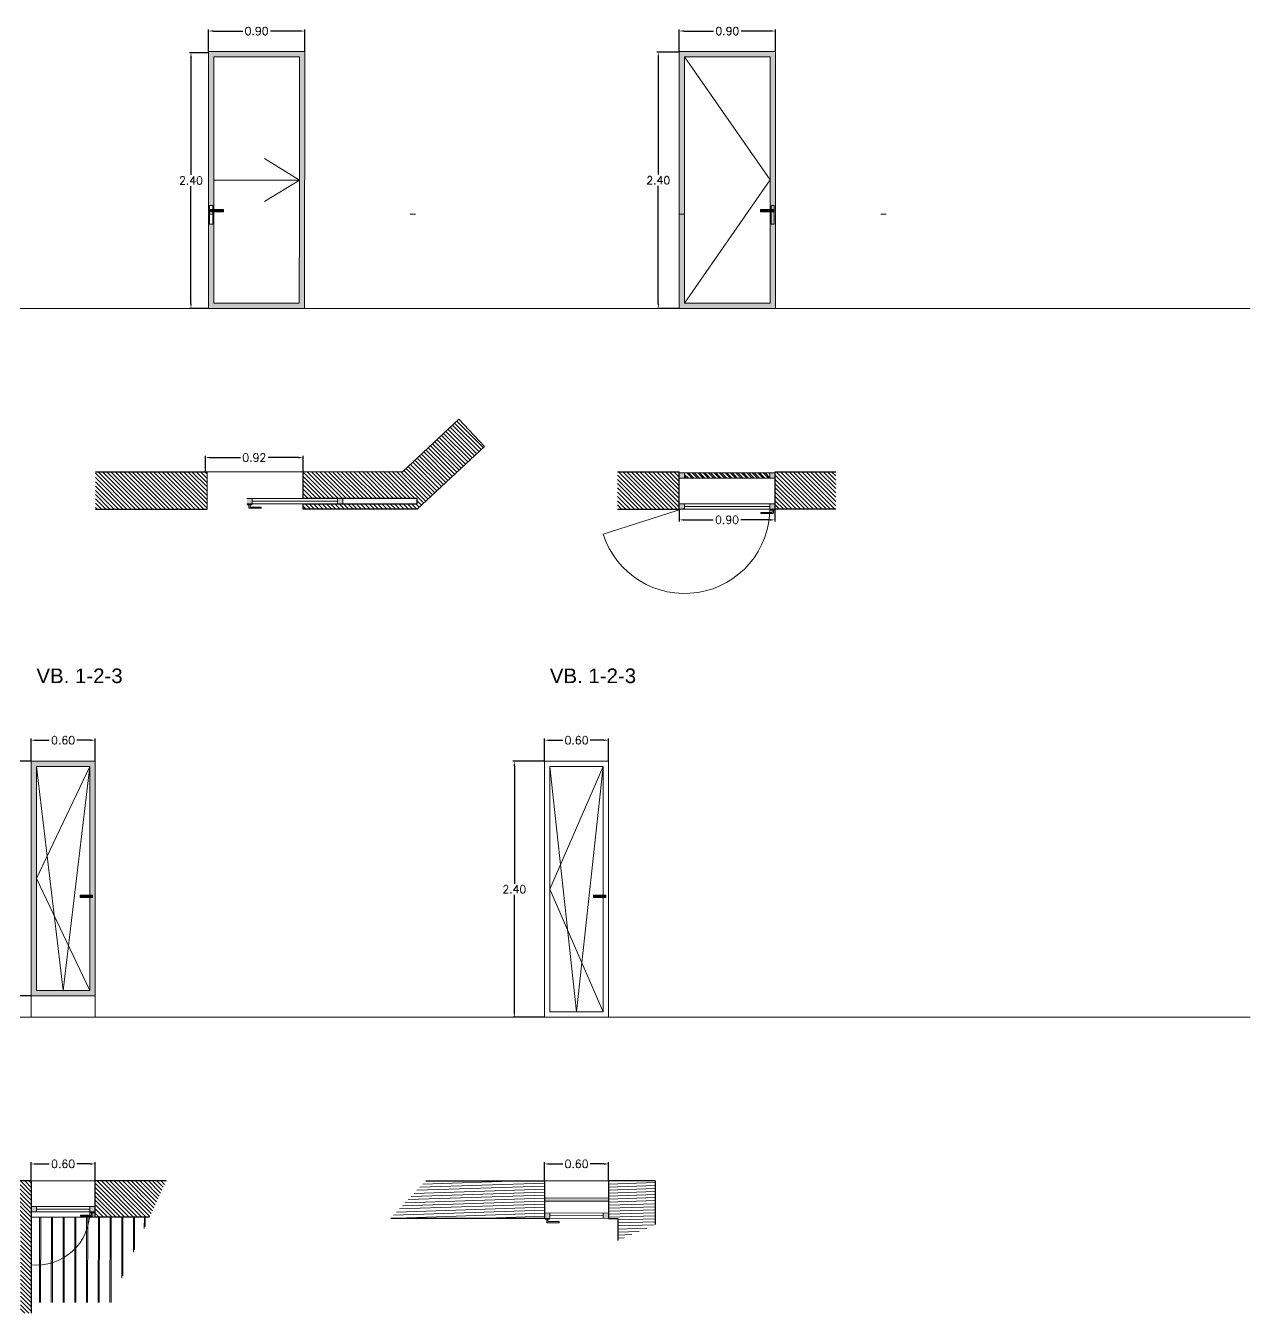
# Model space of a CAD drawing. Header units: millimetres. Extents: x 51 to 284, y 32 to 237.
# Drawn here: x 95.35 to 106.83, y 164.33 to 176.4 of the extents above; entities that cross this region are included whole.
import ezdxf

# ---------------------------------------------------------------- set-up
doc = ezdxf.new("R2010")
doc.units = ezdxf.units.MM
for name, color, linetype, lineweight in [('A_Hatch03', 253, 'Continuous', 13), ('A_Nsc02', 5, 'Continuous', 9), ('detalle', 6, 'Continuous', 5), ('FUSTERIA', 2, 'Continuous', 15), ('MUR', 5, 'Continuous', 25), ('PROYECTADO', 1, 'Continuous', 18), ('somb. Muro', 251, 'Continuous', 15), ('sombreado', 253, 'Continuous', 13)]:
    doc.layers.add(name, color=color, linetype=linetype, lineweight=lineweight)
doc.layers.add('SS_VEGETACION', color=7, linetype='Continuous', true_color=0x8ba14f)
doc.styles.add('ROMANS', font='romans.shx')
doc.styles.get("Standard").update_dxf_attribs({"font": 'arial.ttf'})
doc.dimstyles.new('martacota1', dxfattribs={"dimscale": 0.3, "dimtxt": 0.15, "dimasz": 0.15, "dimexe": 0.05, "dimexo": 0, "dimgap": 0.05, "dimtad": 0, "dimtih": 1, "dimtoh": 1, "dimzin": 0, "dimdsep": 46, "dimtxsty": 'ROMANS', "dimcen": 0.05, "dimclrt": 7, "dimadec": 0, "dimazin": 0, "dimtfac": 0.1, "dimtix": 1, "dimtmove": 1, "dimatfit": 3, "dimfxl": 1, "dimtolj": 1, "dimtzin": 1, "dimarcsym": 0})
pattern_1 = [(0, (31.3805, 0), (0, 6.985), [5.08, -1.905]), (90, (31.3805, 0), (-6.985, 4e-16), [5.08, -1.905])]
pattern_2 = [(0, (35.7906, 0), (0, 6.985), [5.08, -1.905]), (90, (35.7906, 0), (-6.985, 4e-16), [5.08, -1.905])]
pattern_3 = [(1.847949, (-44.91479, 274.379633), (-0.0009112253, 0.028242804), [])]
pattern_4 = [(315, (71.485806, 300.600351), (0.01998107, 0.01998107), [])]

# ---------------------------------------------------------------- blocks, each defined once
blk = doc.blocks.new('*D231')
at = {"layer": 'Defpoints', "color": 0, "transparency": 16777216}
for p in [(97.036, 172.349), (97.036, 172.215), (97.952, 172.215)]:
    blk.add_point(p, dxfattribs=at)
at = {"layer": 'SS_VEGETACION', "color": 0, "lineweight": -2, "transparency": 16777216}
for p, q in [((97.036, 172.215), (97.036, 172.364)), ((97.081, 172.349), (97.364, 172.349)), ((97.907, 172.349), (97.623, 172.349)), ((97.952, 172.215), (97.952, 172.364))]:
    blk.add_line(p, q, dxfattribs=at)
at = {"layer": 'SS_VEGETACION', "color": 0, "transparency": 16777216}
for points in [[(97.081, 172.356), (97.081, 172.341), (97.036, 172.349)], [(97.907, 172.356), (97.907, 172.341), (97.952, 172.349)]]:
    blk.add_solid(points, dxfattribs=at)
at = {"layer": 'SS_VEGETACION', "color": 7, "transparency": 16777216, "insert": (97.494, 172.349), "char_height": 0.075, "attachment_point": 5, "style": 'ROMANS'}
blk.add_mtext('\\A1;0.92', dxfattribs=at)
blk = doc.blocks.new('*D232')
at = {"layer": 'Defpoints', "color": 0, "transparency": 16777216}
for p in [(101.476, 171.865), (102.372, 171.865), (101.476, 171.765)]:
    blk.add_point(p, dxfattribs=at)
at = {"layer": 'SS_VEGETACION', "color": 0, "lineweight": -2, "transparency": 16777216}
for p, q in [((101.476, 171.865), (101.476, 171.75)), ((102.372, 171.865), (102.372, 171.75)), ((101.521, 171.765), (101.795, 171.765)), ((102.327, 171.765), (102.053, 171.765))]:
    blk.add_line(p, q, dxfattribs=at)
at = {"layer": 'SS_VEGETACION', "color": 0, "transparency": 16777216}
for points in [[(101.521, 171.772), (101.521, 171.757), (101.476, 171.765)], [(102.327, 171.772), (102.327, 171.757), (102.372, 171.765)]]:
    blk.add_solid(points, dxfattribs=at)
at = {"layer": 'SS_VEGETACION', "color": 7, "transparency": 16777216, "insert": (101.924, 171.765), "char_height": 0.075, "attachment_point": 5, "style": 'ROMANS'}
blk.add_mtext('\\A1;0.90', dxfattribs=at)
blk = doc.blocks.new('*D268')
at = {"layer": 'Defpoints', "color": 0, "transparency": 16777216}
for p in [(97.066, 176.143), (96.901, 173.747), (97.066, 173.747)]:
    blk.add_point(p, dxfattribs=at)
at = {"layer": 'SS_VEGETACION', "color": 0, "lineweight": -2, "transparency": 16777216}
for p, q in [((97.066, 176.143), (96.886, 176.143)), ((96.901, 176.098), (96.901, 174.998)), ((96.901, 173.792), (96.901, 174.893)), ((97.066, 173.747), (96.886, 173.747))]:
    blk.add_line(p, q, dxfattribs=at)
at = {"layer": 'SS_VEGETACION', "color": 0, "transparency": 16777216}
for points in [[(96.894, 176.098), (96.909, 176.098), (96.901, 176.143)], [(96.894, 173.792), (96.909, 173.792), (96.901, 173.747)]]:
    blk.add_solid(points, dxfattribs=at)
at = {"layer": 'SS_VEGETACION', "color": 7, "transparency": 16777216, "insert": (96.901, 174.945), "char_height": 0.075, "attachment_point": 5, "style": 'ROMANS'}
blk.add_mtext('\\A1;2.40', dxfattribs=at)
blk = doc.blocks.new('*D269')
at = {"layer": 'Defpoints', "color": 0, "transparency": 16777216}
for p in [(97.967, 176.346), (97.066, 176.153), (97.967, 176.153)]:
    blk.add_point(p, dxfattribs=at)
at = {"layer": 'SS_VEGETACION', "color": 0, "lineweight": -2, "transparency": 16777216}
for p, q in [((97.066, 176.153), (97.066, 176.361)), ((97.111, 176.346), (97.387, 176.346)), ((97.922, 176.346), (97.646, 176.346)), ((97.967, 176.153), (97.967, 176.361))]:
    blk.add_line(p, q, dxfattribs=at)
at = {"layer": 'SS_VEGETACION', "color": 0, "transparency": 16777216}
for points in [[(97.111, 176.354), (97.111, 176.339), (97.066, 176.346)], [(97.922, 176.354), (97.922, 176.339), (97.967, 176.346)]]:
    blk.add_solid(points, dxfattribs=at)
at = {"layer": 'SS_VEGETACION', "color": 7, "transparency": 16777216, "insert": (97.516, 176.346), "char_height": 0.075, "attachment_point": 5, "style": 'ROMANS'}
blk.add_mtext('\\A1;0.90', dxfattribs=at)
blk = doc.blocks.new('*D270')
at = {"layer": 'Defpoints', "color": 0, "transparency": 16777216}
for p in [(101.28, 176.147), (101.476, 176.147), (101.476, 173.747)]:
    blk.add_point(p, dxfattribs=at)
at = {"layer": 'SS_VEGETACION', "color": 0, "lineweight": -2, "transparency": 16777216}
for p, q in [((101.476, 176.147), (101.265, 176.147)), ((101.28, 176.102), (101.28, 175)), ((101.28, 173.792), (101.28, 174.895)), ((101.476, 173.747), (101.265, 173.747))]:
    blk.add_line(p, q, dxfattribs=at)
at = {"layer": 'SS_VEGETACION', "color": 0, "transparency": 16777216}
for points in [[(101.273, 176.102), (101.288, 176.102), (101.28, 176.147)], [(101.273, 173.792), (101.288, 173.792), (101.28, 173.747)]]:
    blk.add_solid(points, dxfattribs=at)
at = {"layer": 'SS_VEGETACION', "color": 7, "transparency": 16777216, "insert": (101.28, 174.947), "char_height": 0.075, "attachment_point": 5, "style": 'ROMANS'}
blk.add_mtext('\\A1;2.40', dxfattribs=at)
blk = doc.blocks.new('*D271')
at = {"layer": 'Defpoints', "color": 0, "transparency": 16777216}
for p in [(102.377, 176.346), (101.476, 176.153), (102.377, 176.153)]:
    blk.add_point(p, dxfattribs=at)
at = {"layer": 'SS_VEGETACION', "color": 0, "lineweight": -2, "transparency": 16777216}
for p, q in [((101.476, 176.153), (101.476, 176.361)), ((101.521, 176.346), (101.797, 176.346)), ((102.332, 176.346), (102.056, 176.346)), ((102.377, 176.153), (102.377, 176.361))]:
    blk.add_line(p, q, dxfattribs=at)
at = {"layer": 'SS_VEGETACION', "color": 0, "transparency": 16777216}
for points in [[(101.521, 176.354), (101.521, 176.339), (101.476, 176.346)], [(102.332, 176.354), (102.332, 176.339), (102.377, 176.346)]]:
    blk.add_solid(points, dxfattribs=at)
at = {"layer": 'SS_VEGETACION', "color": 7, "transparency": 16777216, "insert": (101.927, 176.346), "char_height": 0.075, "attachment_point": 5, "style": 'ROMANS'}
blk.add_mtext('\\A1;0.90', dxfattribs=at)
blk = doc.blocks.new('*D274')
at = {"layer": 'Defpoints', "color": 0, "transparency": 16777216}
for p in [(95.403, 169.503), (95.121, 167.303), (95.403, 167.303)]:
    blk.add_point(p, dxfattribs=at)
at = {"layer": 'SS_VEGETACION', "color": 0, "lineweight": -2, "transparency": 16777216}
for p, q in [((95.403, 169.503), (95.106, 169.503)), ((95.121, 169.458), (95.121, 168.455)), ((95.121, 167.348), (95.121, 168.35)), ((95.403, 167.303), (95.106, 167.303))]:
    blk.add_line(p, q, dxfattribs=at)
at = {"layer": 'SS_VEGETACION', "color": 0, "transparency": 16777216}
for points in [[(95.113, 169.458), (95.128, 169.458), (95.121, 169.503)], [(95.113, 167.348), (95.128, 167.348), (95.121, 167.303)]]:
    blk.add_solid(points, dxfattribs=at)
at = {"layer": 'SS_VEGETACION', "color": 7, "transparency": 16777216, "insert": (95.121, 168.403), "char_height": 0.075, "attachment_point": 5, "style": 'ROMANS'}
blk.add_mtext('\\A1;2.20', dxfattribs=at)
blk = doc.blocks.new('*D275')
at = {"layer": 'Defpoints', "color": 0, "transparency": 16777216}
for p in [(96.003, 169.7), (95.403, 169.503), (96.003, 169.503)]:
    blk.add_point(p, dxfattribs=at)
at = {"layer": 'SS_VEGETACION', "color": 0, "lineweight": -2, "transparency": 16777216}
for p, q in [((95.403, 169.503), (95.403, 169.715)), ((95.448, 169.7), (95.573, 169.7)), ((95.958, 169.7), (95.832, 169.7)), ((96.003, 169.503), (96.003, 169.715))]:
    blk.add_line(p, q, dxfattribs=at)
at = {"layer": 'SS_VEGETACION', "color": 0, "transparency": 16777216}
for points in [[(95.448, 169.707), (95.448, 169.692), (95.403, 169.7)], [(95.958, 169.707), (95.958, 169.692), (96.003, 169.7)]]:
    blk.add_solid(points, dxfattribs=at)
at = {"layer": 'SS_VEGETACION', "color": 7, "transparency": 16777216, "insert": (95.703, 169.7), "char_height": 0.075, "attachment_point": 5, "style": 'ROMANS'}
blk.add_mtext('\\A1;0.60', dxfattribs=at)
blk = doc.blocks.new('*D276')
at = {"layer": 'Defpoints', "color": 0, "transparency": 16777216}
for p in [(100.214, 169.503), (99.931, 167.103), (100.214, 167.103)]:
    blk.add_point(p, dxfattribs=at)
at = {"layer": 'SS_VEGETACION', "color": 0, "lineweight": -2, "transparency": 16777216}
for p, q in [((100.214, 169.503), (99.916, 169.503)), ((99.931, 169.458), (99.931, 168.355)), ((99.931, 167.148), (99.931, 168.25)), ((100.214, 167.103), (99.916, 167.103))]:
    blk.add_line(p, q, dxfattribs=at)
at = {"layer": 'SS_VEGETACION', "color": 0, "transparency": 16777216}
for points in [[(99.924, 169.458), (99.939, 169.458), (99.931, 169.503)], [(99.924, 167.148), (99.939, 167.148), (99.931, 167.103)]]:
    blk.add_solid(points, dxfattribs=at)
at = {"layer": 'SS_VEGETACION', "color": 7, "transparency": 16777216, "insert": (99.931, 168.303), "char_height": 0.075, "attachment_point": 5, "style": 'ROMANS'}
blk.add_mtext('\\A1;2.40', dxfattribs=at)
blk = doc.blocks.new('*D277')
at = {"layer": 'Defpoints', "color": 0, "transparency": 16777216}
for p in [(100.814, 169.7), (100.214, 169.503), (100.814, 169.503)]:
    blk.add_point(p, dxfattribs=at)
at = {"layer": 'SS_VEGETACION', "color": 0, "lineweight": -2, "transparency": 16777216}
for p, q in [((100.214, 169.503), (100.214, 169.715)), ((100.259, 169.7), (100.384, 169.7)), ((100.769, 169.7), (100.643, 169.7)), ((100.814, 169.503), (100.814, 169.715))]:
    blk.add_line(p, q, dxfattribs=at)
at = {"layer": 'SS_VEGETACION', "color": 0, "transparency": 16777216}
for points in [[(100.259, 169.707), (100.259, 169.692), (100.214, 169.7)], [(100.769, 169.707), (100.769, 169.692), (100.814, 169.7)]]:
    blk.add_solid(points, dxfattribs=at)
at = {"layer": 'SS_VEGETACION', "color": 7, "transparency": 16777216, "insert": (100.514, 169.7), "char_height": 0.075, "attachment_point": 5, "style": 'ROMANS'}
blk.add_mtext('\\A1;0.60', dxfattribs=at)
blk = doc.blocks.new('*D293')
at = {"layer": 'Defpoints', "color": 0, "transparency": 16777216}
for p in [(96.003, 165.729), (95.403, 165.569), (96.003, 165.569)]:
    blk.add_point(p, dxfattribs=at)
at = {"layer": 'SS_VEGETACION', "color": 0, "lineweight": -2, "transparency": 16777216}
for p, q in [((95.403, 165.569), (95.403, 165.744)), ((95.448, 165.729), (95.573, 165.729)), ((95.958, 165.729), (95.832, 165.729)), ((96.003, 165.569), (96.003, 165.744))]:
    blk.add_line(p, q, dxfattribs=at)
at = {"layer": 'SS_VEGETACION', "color": 0, "transparency": 16777216}
for points in [[(95.448, 165.736), (95.448, 165.721), (95.403, 165.729)], [(95.958, 165.736), (95.958, 165.721), (96.003, 165.729)]]:
    blk.add_solid(points, dxfattribs=at)
at = {"layer": 'SS_VEGETACION', "color": 7, "transparency": 16777216, "insert": (95.703, 165.729), "char_height": 0.075, "attachment_point": 5, "style": 'ROMANS'}
blk.add_mtext('\\A1;0.60', dxfattribs=at)
blk = doc.blocks.new('*D294')
at = {"layer": 'Defpoints', "color": 0, "transparency": 16777216}
for p in [(100.814, 165.729), (100.214, 165.57), (100.814, 165.569)]:
    blk.add_point(p, dxfattribs=at)
at = {"layer": 'SS_VEGETACION', "color": 0, "lineweight": -2, "transparency": 16777216}
for p, q in [((100.214, 165.57), (100.214, 165.744)), ((100.259, 165.729), (100.384, 165.729)), ((100.769, 165.729), (100.643, 165.729)), ((100.814, 165.569), (100.814, 165.744))]:
    blk.add_line(p, q, dxfattribs=at)
at = {"layer": 'SS_VEGETACION', "color": 0, "transparency": 16777216}
for points in [[(100.259, 165.736), (100.259, 165.721), (100.214, 165.729)], [(100.769, 165.736), (100.769, 165.721), (100.814, 165.729)]]:
    blk.add_solid(points, dxfattribs=at)
at = {"layer": 'SS_VEGETACION', "color": 7, "transparency": 16777216, "insert": (100.514, 165.729), "char_height": 0.075, "attachment_point": 5, "style": 'ROMANS'}
blk.add_mtext('\\A1;0.60', dxfattribs=at)

msp = doc.modelspace()

# ---------------------------------------------------------------- hatches: boundary and pattern name
at = {"layer": 'A_Hatch03', "true_color": 0xe3e1dd}
h = msp.add_hatch(dxfattribs=at)
h.set_pattern_fill('ANGLE', color=254)
h.set_pattern_definition(pattern_1)
h.paths.add_polyline_path([(99.006, 176.158), (97.066, 176.153), (97.066, 173.747), (99.006, 173.747)])
h.paths.add_polyline_path([(98.956, 176.108), (98.956, 173.797), (97.116, 173.797), (97.116, 176.103)], flags=16)
h = msp.add_hatch(dxfattribs=at)
h.set_pattern_fill('ANGLE', color=254)
h.set_pattern_definition(pattern_1)
h.paths.add_polyline_path([(99.006, 176.158), (97.066, 176.153), (97.066, 173.747), (99.006, 173.747)])
h.paths.add_polyline_path([(97.116, 176.103), (98.956, 176.108), (98.956, 173.797), (97.116, 173.797)], flags=16)
h = msp.add_hatch(color=254, dxfattribs=at)
h.dxf.hatch_style = 1
h.paths.add_polyline_path([(97.066, 176.153), (97.066, 173.747), (97.966, 173.747), (97.967, 176.155)])
h.paths.add_polyline_path([(97.917, 176.105), (97.917, 174.653), (97.916, 173.798), (97.917, 173.797), (97.116, 173.797), (97.116, 174.653), (97.106, 174.653), (97.106, 174.537), (97.076, 174.537), (97.076, 174.711), (97.106, 174.711), (97.106, 174.673), (97.116, 174.673), (97.116, 176.103)], flags=16)
h = msp.add_hatch(dxfattribs=at)
h.set_pattern_fill('ANGLE', color=254)
h.set_pattern_definition(pattern_2)
h.paths.add_polyline_path([(103.416, 176.158), (101.476, 176.153), (101.476, 173.747), (103.416, 173.747)])
h.paths.add_polyline_path([(103.366, 176.108), (103.366, 173.797), (101.526, 173.797), (101.526, 176.103)], flags=16)
h = msp.add_hatch(dxfattribs=at)
h.set_pattern_fill('ANGLE', color=254)
h.set_pattern_definition(pattern_2)
h.paths.add_polyline_path([(103.416, 176.158), (101.476, 176.153), (101.476, 173.747), (103.416, 173.747)])
h.paths.add_polyline_path([(101.526, 176.103), (103.366, 176.108), (103.366, 173.797), (101.526, 173.797)], flags=16)
h = msp.add_hatch(color=254, dxfattribs=at)
h.dxf.hatch_style = 1
h.paths.add_polyline_path([(101.476, 176.153), (101.476, 173.747), (102.377, 173.747), (102.377, 176.155)])
h.paths.add_polyline_path([(102.327, 176.105), (102.327, 174.653), (102.327, 173.798), (102.327, 173.797), (101.526, 173.797), (101.526, 174.537), (101.526, 174.673), (101.526, 176.103)], flags=16)
h = msp.add_hatch(color=254, dxfattribs=at)
h.dxf.hatch_style = 1
h.paths.add_polyline_path([(97.206, 174.653), (97.206, 174.673), (97.082, 174.673), (97.082, 174.653)])
h = msp.add_hatch(color=254, dxfattribs=at)
h.dxf.hatch_style = 1
h.paths.add_polyline_path([(102.361, 174.653), (102.361, 174.673), (102.237, 174.673), (102.237, 174.653)])
h = msp.add_hatch(color=254, dxfattribs=at)
h.dxf.hatch_style = 1
h.paths.add_polyline_path([(96.003, 169.503), (95.403, 169.503), (95.403, 167.303), (96.003, 167.303)])
h.paths.add_polyline_path([(95.953, 169.453), (95.953, 168.248), (95.978, 168.248), (95.978, 168.225), (95.953, 168.225), (95.953, 167.353), (95.453, 167.353), (95.453, 169.453)], flags=16)
h.paths.add_polyline_path([(95.953, 169.453), (95.703, 167.353), (95.619, 168.053), (95.453, 168.403)], flags=0)
h.paths.add_polyline_path([(95.953, 168.248), (95.862, 168.248), (95.862, 168.225), (95.953, 168.225)], flags=0)
h.paths.add_polyline_path([(95.978, 168.248), (95.953, 168.248), (95.953, 168.225), (95.978, 168.225)], flags=0)
h = msp.add_hatch(color=254, dxfattribs=at)
h.dxf.hatch_style = 1
h.paths.add_polyline_path([(95.978, 168.248), (95.862, 168.248), (95.862, 168.225), (95.978, 168.225)])
h = msp.add_hatch(color=254, dxfattribs=at)
h.dxf.hatch_style = 1
h.paths.add_polyline_path([(100.789, 168.248), (100.673, 168.248), (100.673, 168.225), (100.789, 168.225)])
at = {"layer": 'somb. Muro'}
h = msp.add_hatch(dxfattribs=at)
h.set_pattern_fill('ANSI31', color=256, scale=0.0089, angle=90)
h.set_pattern_definition([(135, (126.756873, 20.284192), (-0.01998107, -0.01998107), [])])
h.paths.add_polyline_path([(97.952, 171.965), (99.021, 171.965), (99.021, 171.915), (97.952, 171.915), (97.952, 171.865), (99.021, 171.865), (99.65, 172.452), (99.445, 172.671), (99.411, 172.708), (98.886, 172.218), (97.952, 172.215)])
h.paths.add_polyline_path([(96.005, 172.215), (96.005, 171.865), (97.052, 171.865), (97.052, 172.215)])
h = msp.add_hatch(dxfattribs=at)
h.set_pattern_fill('ANSI31', color=256, scale=0.0089, angle=90)
h.set_pattern_definition([(135, (124.826858, 32.484192), (-0.01998107, -0.01998107), [])])
h.paths.add_polyline_path([(100.897, 172.173), (100.897, 171.865), (101.476, 171.865), (101.476, 172.215), (100.943, 172.215), (100.943, 172.173)])
h.paths.add_polyline_path([(102.942, 171.865), (102.942, 172.215), (102.376, 172.215), (102.376, 171.865)])
h.paths.add_polyline_path([(100.897, 172.215), (100.897, 172.173), (100.943, 172.173), (100.943, 172.215)])
h = msp.add_hatch(dxfattribs=at)
h.set_pattern_fill('ANSI31', color=256, scale=0.0089, angle=-90)
h.set_pattern_definition(pattern_4)
h.paths.add_polyline_path([(94.808, 165.569), (94.81, 165.23), (95.303, 165.23), (95.303, 164.33), (95.403, 164.33), (95.403, 165.569)])
h = msp.add_hatch(dxfattribs=at)
h.set_pattern_fill('ANSI31', color=256, scale=0.0089, angle=-90)
h.set_pattern_definition(pattern_4)
h.paths.add_polyline_path([(96.798, 164.874), (96.803, 164.87), (96.803, 164.87)])
h.paths.add_polyline_path([(96.512, 165.23), (96.667, 165.569), (96.003, 165.569), (96.003, 165.23)])
h = msp.add_hatch(dxfattribs=at)
h.set_pattern_fill('ANSI31', color=256, scale=0.0089, angle=-43.1521)
h.set_pattern_definition(pattern_3)
h.paths.add_polyline_path([(99.103, 165.572), (98.774, 165.222), (100.213, 165.22), (100.214, 165.57)])
h = msp.add_hatch(dxfattribs=at)
h.set_pattern_fill('ANSI31', color=256, scale=0.0089, angle=-43.1521)
h.set_pattern_definition(pattern_3)
h.paths.add_polyline_path([(100.9, 165.01), (101.251, 165.162), (101.251, 165.569), (100.814, 165.569), (100.813, 165.219), (100.901, 165.219)])
at = {"layer": 'sombreado', "transparency": 33554564}
h = msp.add_hatch(color=256, dxfattribs=at)
h.dxf.hatch_style = 1
h.paths.add_polyline_path([(102.326, 171.915), (102.326, 171.865), (102.376, 171.865), (102.376, 171.915)])
h.paths.add_polyline_path([(101.476, 171.915), (101.476, 171.865), (101.526, 171.865), (101.526, 171.915)])
h.paths.add_polyline_path([(101.476, 172.205), (101.476, 172.155), (101.526, 172.155), (101.526, 172.205)])
h.paths.add_polyline_path([(102.326, 172.205), (102.326, 172.155), (102.376, 172.155), (102.376, 172.205)])
at = {"layer": 'sombreado'}
h = msp.add_hatch(dxfattribs=at)
h.set_pattern_fill('ANSI32', color=256, scale=0.0038, angle=90)
h.set_pattern_definition([(135, (128.850733, 36.844192), (-0.02559373, -0.02559373), []), (135, (128.850733, 36.861254), (-0.02559373, -0.02559373), [])])
h.paths.add_polyline_path([(101.526, 172.205), (101.526, 172.155), (102.326, 172.155), (102.326, 172.205)])
at = {"layer": 'sombreado', "transparency": 33554564}
h = msp.add_hatch(color=256, dxfattribs=at)
h.dxf.hatch_style = 1
h.paths.add_polyline_path([(98.325, 171.965), (98.325, 171.915), (98.275, 171.915), (98.275, 171.965)])
h.paths.add_polyline_path([(97.475, 171.965), (97.475, 171.915), (97.425, 171.915), (97.425, 171.965)])
h = msp.add_hatch(color=256, dxfattribs=at)
h.dxf.hatch_style = 1
h.paths.add_polyline_path([(96.003, 165.28), (96.003, 165.33), (95.953, 165.33), (95.953, 165.28)])
h.paths.add_polyline_path([(95.453, 165.28), (95.453, 165.33), (95.403, 165.33), (95.403, 165.28)])
h = msp.add_hatch(color=256, dxfattribs=at)
h.dxf.hatch_style = 1
h.paths.add_polyline_path([(100.814, 165.379), (100.814, 165.409), (100.214, 165.41), (100.214, 165.38)])
h = msp.add_hatch(color=256, dxfattribs=at)
h.dxf.hatch_style = 1
h.paths.add_polyline_path([(100.813, 165.219), (100.813, 165.269), (100.763, 165.269), (100.763, 165.219)])
h.paths.add_polyline_path([(100.263, 165.22), (100.263, 165.27), (100.213, 165.27), (100.213, 165.22)])

# ---------------------------------------------------------------- linework, layer by layer
at = {"layer": 'A_Nsc02'}
msp.add_line((97.052, 171.865), (97.052, 172.215), dxfattribs=at)
msp.add_lwpolyline([(97.052, 171.865), (96.883, 171.865)], dxfattribs=at)
at = {"layer": 'detalle'}
for p, q in [((101.526, 176.103), (102.327, 174.951)), ((97.917, 174.95), (97.59, 175.153)), ((97.116, 174.95), (97.917, 174.95)), ((97.917, 174.95), (97.59, 174.748)), ((102.327, 174.951), (101.526, 173.797)), ((98.275, 171.94), (97.475, 171.94)), ((101.526, 171.875), (100.764, 171.631)), ((101.526, 171.89), (102.326, 171.89)), ((95.453, 169.453), (95.703, 167.353)), ((95.953, 169.453), (95.453, 168.403)), ((95.703, 167.353), (95.953, 169.453)), ((100.264, 169.453), (100.514, 167.153)), ((100.764, 169.453), (100.264, 168.303)), ((100.514, 167.153), (100.764, 169.453)), ((95.453, 168.403), (95.953, 167.353)), ((100.264, 168.303), (100.764, 167.153)), ((100.214, 165.41), (100.814, 165.409)), ((100.214, 165.38), (100.814, 165.379)), ((95.453, 165.305), (95.953, 165.305)), ((95.483, 165.232), (95.482, 164.431)), ((95.493, 165.232), (95.492, 164.431)), ((95.593, 165.231), (95.592, 164.431)), ((95.603, 165.231), (95.602, 164.431)), ((95.703, 165.231), (95.702, 164.431)), ((95.713, 165.231), (95.712, 164.431)), ((95.813, 165.231), (95.812, 164.431)), ((95.823, 165.231), (95.822, 164.431)), ((95.923, 165.231), (95.922, 164.431)), ((95.933, 165.231), (95.932, 164.431)), ((96.033, 165.231), (96.032, 164.431)), ((96.043, 165.231), (96.042, 164.431)), ((96.143, 165.231), (96.142, 164.43)), ((96.153, 165.231), (96.152, 164.43)), ((96.253, 165.23), (96.252, 164.659)), ((96.263, 165.23), (96.262, 164.681)), ((96.363, 165.23), (96.363, 164.901)), ((96.373, 165.23), (96.373, 164.923)), ((96.464, 165.227), (96.463, 165.123)), ((96.473, 165.23), (96.473, 165.144)), ((100.263, 165.245), (100.763, 165.244))]:
    msp.add_line(p, q, dxfattribs=at)
at = {"layer": 'detalle', "lineweight": 5}
for points in [[(97.47, 171.915), (97.47, 171.905), (97.43, 171.905), (97.43, 171.915)], [(102.332, 171.865), (102.332, 171.855), (102.372, 171.855), (102.372, 171.865)], [(95.955, 165.28), (95.955, 165.27), (95.995, 165.27), (95.995, 165.28)], [(100.26, 165.22), (100.26, 165.21), (100.22, 165.21), (100.22, 165.22)]]:
    msp.add_lwpolyline(points, dxfattribs=at)
for points in [[(97.444, 171.905), (97.444, 171.879, 0.414214), (97.45, 171.873), (97.56, 171.873), (97.56, 171.885), (97.456, 171.885), (97.456, 171.905)], [(102.358, 171.855), (102.358, 171.829, -0.414214), (102.352, 171.823), (102.242, 171.823), (102.242, 171.835), (102.346, 171.835), (102.346, 171.855)], [(95.981, 165.27), (95.981, 165.244, -0.414214), (95.975, 165.238), (95.865, 165.238), (95.865, 165.25), (95.969, 165.25), (95.969, 165.27)], [(100.234, 165.21), (100.234, 165.184, 0.414214), (100.24, 165.178), (100.35, 165.178), (100.35, 165.19), (100.246, 165.19), (100.246, 165.21)]]:
    msp.add_lwpolyline(points, format="xyb", dxfattribs=at)
at = {"layer": 'detalle'}
for centre, radius, start, end in [((101.526, 171.875), 0.8, 197.7688, 0.0161), ((95.453, 165.28), 0.5, 264.2608, 0)]:
    msp.add_arc(centre, radius, start, end, dxfattribs=at)
at = {"layer": 'FUSTERIA'}
for p, q in [((97.066, 176.153), (97.967, 176.155)), ((97.066, 176.153), (97.066, 173.747)), ((97.116, 176.103), (97.917, 176.105)), ((97.116, 176.103), (97.116, 173.797)), ((97.917, 176.155), (97.917, 176.155)), ((97.917, 174.653), (97.917, 176.105)), ((97.966, 173.747), (97.967, 176.155)), ((101.476, 176.153), (102.377, 176.155)), ((101.476, 176.153), (101.476, 173.747)), ((101.526, 176.103), (102.327, 176.105)), ((101.526, 176.103), (101.526, 173.797)), ((102.327, 176.155), (102.327, 176.155)), ((102.327, 174.653), (102.327, 176.105)), ((102.377, 173.747), (102.377, 176.155)), ((97.916, 173.797), (97.917, 174.653)), ((102.327, 173.797), (102.327, 174.653)), ((97.116, 173.797), (97.916, 173.797)), ((101.526, 173.797), (102.327, 173.797)), ((88.441, 173.747), (106.827, 173.747)), ((102.376, 172.205), (101.476, 172.205)), ((101.526, 172.155), (101.526, 172.205)), ((102.326, 172.155), (102.326, 172.205)), ((102.376, 172.155), (101.476, 172.155)), ((97.425, 171.965), (98.325, 171.965)), ((97.475, 171.965), (97.475, 171.915)), ((98.275, 171.965), (98.275, 171.915)), ((98.325, 171.915), (98.325, 171.965)), ((97.425, 171.915), (98.325, 171.915)), ((102.376, 171.915), (101.476, 171.915)), ((102.376, 171.865), (101.476, 171.865)), ((101.526, 171.865), (101.526, 171.915)), ((102.326, 171.865), (102.326, 171.915)), ((95.403, 169.503), (95.403, 167.103)), ((96.003, 169.503), (95.403, 169.503)), ((95.453, 169.453), (95.453, 167.353)), ((95.953, 169.453), (95.453, 169.453)), ((95.953, 168.248), (95.953, 169.453)), ((96.003, 167.303), (96.003, 169.503)), ((100.214, 169.503), (100.214, 167.103)), ((100.814, 169.503), (100.214, 169.503)), ((100.264, 169.453), (100.264, 167.153)), ((100.764, 169.453), (100.264, 169.453)), ((100.764, 168.248), (100.764, 169.453)), ((100.814, 167.303), (100.814, 169.503)), ((95.953, 167.353), (95.953, 168.225)), ((100.764, 167.153), (100.764, 168.225)), ((95.403, 167.303), (96.003, 167.303)), ((95.453, 167.353), (95.953, 167.353)), ((96.003, 167.303), (96.003, 167.103)), ((100.814, 167.303), (100.814, 167.103)), ((100.264, 167.153), (100.764, 167.153)), ((88.441, 167.103), (106.827, 167.103)), ((96.047, 167.103), (96.047, 167.103)), ((95.453, 165.33), (95.453, 165.28)), ((95.953, 165.28), (95.953, 165.33)), ((100.263, 165.27), (100.263, 165.22)), ((100.763, 165.219), (100.763, 165.269))]:
    msp.add_line(p, q, dxfattribs=at)
at = {"layer": 'FUSTERIA', "ltscale": 0.03}
for p, q in [((96.003, 165.33), (95.403, 165.33)), ((96.003, 165.28), (95.403, 165.28)), ((100.813, 165.269), (100.213, 165.27)), ((100.813, 165.219), (100.213, 165.22))]:
    msp.add_line(p, q, dxfattribs=at)
at = {"layer": 'FUSTERIA'}
for points in [[(97.106, 174.673), (97.106, 174.711), (97.076, 174.711), (97.076, 174.537), (97.106, 174.537), (97.106, 174.653)], [(102.337, 174.673), (102.337, 174.711), (102.367, 174.711), (102.367, 174.537), (102.337, 174.537), (102.337, 174.653)]]:
    msp.add_lwpolyline(points, dxfattribs=at)
for points in [[(97.082, 174.673), (97.206, 174.673), (97.206, 174.653), (97.082, 174.653)], [(102.361, 174.673), (102.237, 174.673), (102.237, 174.653), (102.361, 174.653)], [(95.978, 168.248), (95.862, 168.248), (95.862, 168.225), (95.978, 168.225)], [(100.789, 168.248), (100.673, 168.248), (100.673, 168.225), (100.789, 168.225)]]:
    msp.add_lwpolyline(points, close=True, dxfattribs=at)
at = {"layer": 'MUR'}
for p, q in [((99.411, 172.708), (98.886, 172.218)), ((99.411, 172.708), (99.65, 172.452)), ((99.021, 171.865), (99.65, 172.452)), ((96.005, 172.215), (97.052, 172.215)), ((97.952, 172.215), (98.886, 172.218)), ((97.952, 171.965), (97.952, 172.215)), ((100.897, 172.215), (101.476, 172.215)), ((101.476, 171.865), (101.476, 172.215)), ((102.376, 171.865), (102.376, 172.215)), ((102.376, 172.215), (102.942, 172.215)), ((99.021, 171.965), (97.952, 171.965)), ((99.021, 171.915), (99.021, 171.965)), ((96.005, 171.865), (97.052, 171.865)), ((97.952, 171.865), (97.952, 171.915)), ((97.952, 171.915), (99.021, 171.915)), ((99.021, 171.865), (97.952, 171.865)), ((100.897, 171.865), (101.476, 171.865)), ((102.942, 171.865), (102.376, 171.865)), ((95.403, 165.569), (94.808, 165.569)), ((95.403, 165.569), (95.403, 164.33)), ((96.667, 165.569), (96.003, 165.569)), ((96.003, 165.23), (96.003, 165.569)), ((99.103, 165.572), (100.214, 165.57)), ((100.214, 165.57), (100.213, 165.22)), ((100.814, 165.569), (100.813, 165.219)), ((101.251, 165.569), (100.814, 165.569)), ((101.251, 165.569), (101.251, 165.162)), ((96.512, 165.23), (96.003, 165.23)), ((98.774, 165.222), (100.213, 165.22)), ((100.813, 165.219), (100.901, 165.219)), ((100.901, 165.219), (100.9, 165.01))]:
    msp.add_line(p, q, dxfattribs=at)
at = {"layer": 'PROYECTADO'}
for p, q in [((97.052, 172.215), (97.952, 172.215)), ((95.403, 165.569), (96.003, 165.569)), ((100.214, 165.57), (100.814, 165.569))]:
    msp.add_line(p, q, dxfattribs=at)
at = {"layer": 'PROYECTADO', "ltscale": 0.03}
msp.add_line((96.003, 165.23), (95.403, 165.23), dxfattribs=at)

# ---------------------------------------------------------------- texts
at = {"layer": 'FUSTERIA'}
for p in [(95.453, 170.235), (100.264, 170.235)]:
    msp.add_text('VB. 1-2-3', height=0.1369, dxfattribs=at).set_placement(p)

# ---------------------------------------------------------------- dimensions: what is measured, and where the dimension line sits
at = {"layer": 'SS_VEGETACION', "transparency": 33554620}
for base, p1, p2, picture, middle in [((97.967, 176.346), (97.066, 176.153), (97.967, 176.153), '*D269', (97.516, 176.346)), ((102.377, 176.346), (101.476, 176.153), (102.377, 176.153), '*D271', (101.927, 176.346)), ((96.003, 169.7), (95.403, 169.503), (96.003, 169.503), '*D275', (95.703, 169.7)), ((100.814, 169.7), (100.214, 169.503), (100.814, 169.503), '*D277', (100.514, 169.7)), ((96.003, 165.729), (95.403, 165.569), (96.003, 165.569), '*D293', (95.703, 165.729)), ((100.814, 165.729), (100.214, 165.57), (100.814, 165.569), '*D294', (100.514, 165.729))]:
    dim = msp.add_linear_dim(base=base, p1=p1, p2=p2, dimstyle='martacota1', override={"dimtxt": 0.25}, dxfattribs=at)
    dim.commit()
    dim.dimension.update_dxf_attribs({"geometry": picture, "text_midpoint": middle})
for base, p1, p2, angle, picture, middle in [((96.901, 173.747), (97.066, 176.143), (97.066, 173.747), 90, '*D268', (96.901, 174.945)), ((101.28, 176.147), (101.476, 173.747), (101.476, 176.147), 90, '*D270', (101.28, 174.947)), ((97.036, 172.349), (97.952, 172.215), (97.036, 172.215), 180, '*D231', (97.494, 172.349)), ((101.476, 171.765), (102.372, 171.865), (101.476, 171.865), 180, '*D232', (101.924, 171.765)), ((95.121, 167.303), (95.403, 169.503), (95.403, 167.303), 90, '*D274', (95.121, 168.403)), ((99.931, 167.103), (100.214, 169.503), (100.214, 167.103), 90, '*D276', (99.931, 168.303))]:
    dim = msp.add_linear_dim(base=base, p1=p1, p2=p2, angle=angle, dimstyle='martacota1', override={"dimtxt": 0.25}, dxfattribs=at)
    dim.commit()
    dim.dimension.update_dxf_attribs({"geometry": picture, "text_midpoint": middle})

doc.saveas('drawing.dxf')
